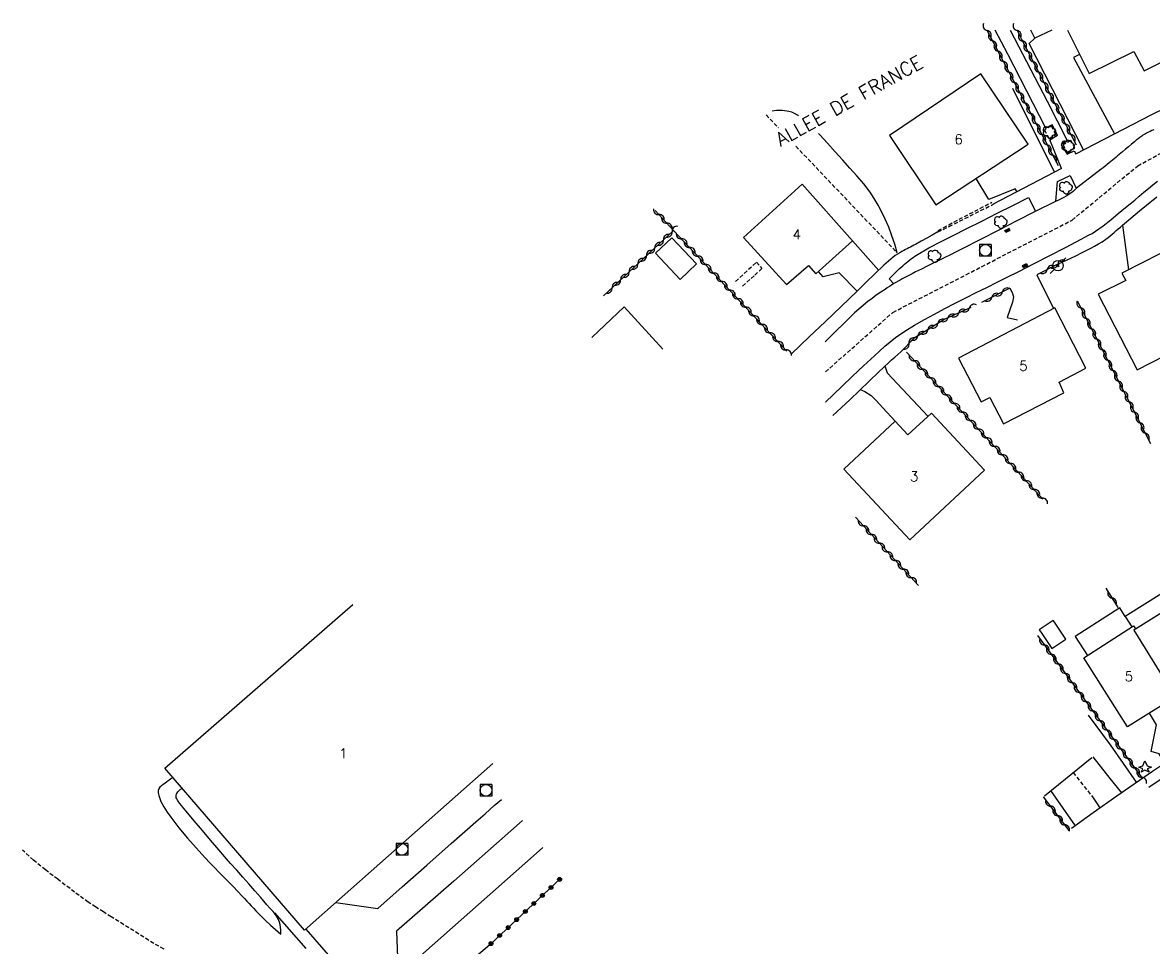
# Model space of a CAD drawing. Header units: millimetres. Extents: x 255999 to 257000, y 144000 to 145001.
# Drawn here: x 256153.9 to 256298.5, y 144882.8 to 145001 of the extents above; entities that cross this region are included whole.
import ezdxf
from ezdxf.enums import TextEntityAlignment as Align

# ---------------------------------------------------------------- set-up
doc = ezdxf.new("R2010")
doc.units = ezdxf.units.MM
doc.linetypes.add('DASHED', pattern=[0.75, 0.5, -0.25])
doc.layers.get('0').update_dxf_attribs({"linetype": 'CONTINUOUS'})
for name, color, linetype in [('W0001', 6, 'DASHED'), ('W0006', 2, 'CONTINUOUS'), ('W0008', 7, 'CONTINUOUS'), ('W0014', 7, 'CONTINUOUS'), ('W0017', 7, 'CONTINUOUS'), ('W0070', 7, 'DASHED'), ('W0101', 7, 'CONTINUOUS'), ('W0104', 1, 'CONTINUOUS'), ('W0112', 1, 'DASHED'), ('W0211', 2, 'CONTINUOUS'), ('W0214', 2, 'CONTINUOUS'), ('W0300', 7, 'CONTINUOUS'), ('W0303', 7, 'CONTINUOUS'), ('W0310', 3, 'CONTINUOUS'), ('W0323', 7, 'CONTINUOUS'), ('W0333', 7, 'CONTINUOUS'), ('W0401', 7, 'CONTINUOUS'), ('W0420', 7, 'CONTINUOUS'), ('W0473', 7, 'CONTINUOUS'), ('W0989', 7, 'CONTINUOUS'), ('W0991', 7, 'CONTINUOUS'), ('W1102', 7, 'CONTINUOUS')]:
    doc.layers.add(name, color=color, linetype=linetype)
doc.styles.get("Standard").update_dxf_attribs({"font": 'romans.shx', "width": 0.85})

# ---------------------------------------------------------------- blocks, each defined once
blk = doc.blocks.new('T303')
for p, q in [((-0.77, 0), (-0.28, 0.21)), ((-0.28, -0.21), (-0.77, 0)), ((-0.28, 0.21), (0, 0.83)), ((0, 0.83), (0.28, 0.21)), ((0.28, 0.21), (0.83, 0)), ((0.83, 0), (0.28, -0.21)), ((-0.49, -0.63), (-0.28, -0.21)), ((0, -0.35), (-0.49, -0.63)), ((0.56, -0.63), (0, -0.35)), ((0.28, -0.21), (0.56, -0.63))]:
    blk.add_line(p, q)
blk = doc.blocks.new('T473')
for p, q in [((-0.166667, 0.166667), (0.166667, -0.166667)), ((-0.166667, -0.166667), (0.166667, 0.166667)), ((0.500001, 0.500001), (1.000002, 1.000002)), ((-1.000002, -1.000002), (-0.500001, -0.500001))]:
    blk.add_line(p, q)
blk.add_ellipse((0, 0), major_axis=(0.471405, 0.471405), ratio=1, start_param=5.4977871438, end_param=11.780972451)
blk = doc.blocks.new('T420')
for p, q in [((0.75, 0.75), (-0.75, 0.75)), ((-0.75, 0.75), (-0.75, -0.75)), ((0.75, 0.75), (0.75, -0.75)), ((0.75, -0.75), (-0.75, -0.75))]:
    blk.add_line(p, q)
blk.add_ellipse((0, 0), major_axis=(-0.53, 0.53), ratio=1, start_param=3.926991, end_param=10.210176)
blk = doc.blocks.new('T401')
for p, q in [((-0.3, 0.3), (0, 0.3)), ((-0.3, -0.25), (-0.3, 0.3)), ((-0.3, 0.15), (0, 0.15)), ((-0.3, 0), (0, 0)), ((0, 0.3), (0, -0.25)), ((-0.3, -0.15), (0, -0.15)), ((-0.3, -0.25), (-0.3, -0.3)), ((-0.3, -0.3), (0, -0.3)), ((0, -0.3), (0, -0.25))]:
    blk.add_line(p, q)
blk = doc.blocks.new('T300')
for p, q in [((-0.8, 0.51), (-0.86, 0.34)), ((-0.86, 0.34), (-0.86, 0.17)), ((-0.86, 0.17), (-0.74, 0.06)), ((-0.69, 0.63), (-0.8, 0.51)), ((-0.8, -0.06), (-0.74, 0.06)), ((-0.74, 0.06), (-0.69, 0.11)), ((-0.57, 0.69), (-0.69, 0.63)), ((-0.46, 0.69), (-0.57, 0.69)), ((-0.29, 0.63), (-0.46, 0.69)), ((-0.29, 0.63), (-0.17, 0.74)), ((-0.23, 0.57), (-0.29, 0.63)), ((-0.17, 0.74), (-0.06, 0.8)), ((-0.06, 0.8), (0.06, 0.8)), ((0.06, 0.8), (0.23, 0.74)), ((0.23, 0.74), (0.34, 0.63)), ((0.34, 0.63), (0.4, 0.51)), ((0.46, 0.46), (0.34, 0.46)), ((0.4, 0.51), (0.4, 0.46)), ((0.57, 0.4), (0.46, 0.46)), ((0.57, 0.4), (0.69, 0.29)), ((0.69, 0.29), (0.74, 0.17)), ((0.74, 0.06), (0.69, -0.17)), ((0.74, 0.17), (0.74, 0.06)), ((-0.8, -0.17), (-0.8, -0.06)), ((-0.8, -0.23), (-0.8, -0.17)), ((-0.74, -0.34), (-0.8, -0.23)), ((-0.69, -0.4), (-0.74, -0.34)), ((-0.51, -0.46), (-0.69, -0.4)), ((-0.4, -0.46), (-0.51, -0.46)), ((-0.4, -0.46), (-0.34, -0.46)), ((-0.34, -0.46), (-0.34, -0.4)), ((-0.34, -0.51), (-0.34, -0.46)), ((-0.29, -0.63), (-0.34, -0.51)), ((-0.17, -0.74), (-0.29, -0.63)), ((-0.06, -0.8), (-0.17, -0.74)), ((0.06, -0.8), (-0.06, -0.8)), ((0.17, -0.74), (0.06, -0.8)), ((0.23, -0.69), (0.17, -0.74)), ((0.29, -0.46), (0.23, -0.46)), ((0.29, -0.63), (0.23, -0.69)), ((0.46, -0.4), (0.29, -0.46)), ((0.34, -0.51), (0.29, -0.63)), ((0.34, -0.51), (0.34, -0.46)), ((0.57, -0.34), (0.46, -0.4)), ((0.63, -0.29), (0.57, -0.34)), ((0.69, -0.17), (0.63, -0.29))]:
    blk.add_line(p, q)
blk = doc.blocks.new('t310o')
at = {"color": 0, "linetype": 'Continuous'}
for centre, start, end in [((-0.5, 0.38), 216.8699, 323.1304), ((0.5, -0.37), 36.8699, 143.1303)]:
    blk.add_arc(centre, 0.625, start, end, dxfattribs=at)
blk = doc.blocks.new('t323o')
at = {"color": 0, "linetype": 'Continuous'}
for radius in [0.25, 0.15]:
    blk.add_circle((0, 0), radius, dxfattribs=at)

msp = doc.modelspace()

# ---------------------------------------------------------------- linework, layer by layer
at = {"layer": 'W0001'}
msp.add_lwpolyline([(256256.53, 144956.32), (256265.16, 144963.93), (256288.07, 144975.72), (256296.46, 144982.66), (256311.82, 144991.05), (256325.14, 144997.42), (256341.77, 144992), (256366.32, 144987.52), (256383.29, 144998.51)], dxfattribs=at)
at = {"layer": 'W0006'}
for points in [[(256329.19, 144923), (256319.33, 144917.07), (256303.39, 144906.91), (256297.9, 144903.17)], [(256199.3, 144887.71), (256202.43, 144890.48), (256205.56, 144893.25), (256208.69, 144896.02), (256211.82, 144898.79), (256213.01, 144899.83), (256214.19, 144900.88), (256215.1, 144901.67)], [(256217.81, 144898.97), (256217.44, 144898.64), (256216.3, 144897.64), (256212.65, 144894.43), (256209.01, 144891.22), (256205.36, 144888.02), (256201.71, 144884.81)], [(256201.71, 144884.81), (256201.85, 144880.37), (256204.02, 144881.04), (256219.19, 144894.46), (256220.41, 144895.53)], [(256193.95, 144888.5), (256199.3, 144887.71)]]:
    msp.add_lwpolyline(points, dxfattribs=at)
at = {"layer": 'W0008'}
for points in [[(256288.63, 144979.81), (256288.45, 144979.62), (256288.26, 144979.44), (256288.05, 144979.27), (256287.84, 144979.11), (256287.39, 144978.82), (256286.91, 144978.55), (256286.43, 144978.31), (256285.93, 144978.11)], [(256283.35, 144976.83), (256281.02, 144975.62), (256278.69, 144974.42), (256276.36, 144973.23), (256274.02, 144972.05), (256273.27, 144971.67), (256272.53, 144971.3), (256271.78, 144970.94), (256271.04, 144970.57), (256270.29, 144970.2), (256269.55, 144969.83), (256268.8, 144969.46), (256268.06, 144969.09), (256267.63, 144968.87), (256267.21, 144968.66), (256266.78, 144968.44), (256266.36, 144968.21), (256266.09, 144968.06), (256265.82, 144967.91), (256265.55, 144967.76), (256265.29, 144967.6)]]:
    msp.add_lwpolyline(points, dxfattribs=at)
at = {"layer": 'W0014'}
for points in [[(256286.73, 144982.34), (256285.22, 144985.99), (256286.21, 144986.58), (256285.54, 144987.89), (256284.71, 144987.46), (256279.84, 144996.92), (256278.23, 145000)], [(256280.15, 145000), (256284.88, 144990.94), (256287.45, 144985.88), (256286.66, 144985.36), (256287.42, 144984.16), (256288.32, 144984.57), (256288.54, 144984.2), (256298.26, 144989.22), (256307.07, 144993.52), (256310.89, 144995.74)], [(256298.5, 144987.28), (256298.27, 144987.17), (256298.05, 144987.06), (256297.82, 144986.95), (256297.6, 144986.84), (256297.44, 144986.75), (256297.28, 144986.66), (256297.12, 144986.56), (256296.97, 144986.46), (256296.73, 144986.29), (256296.5, 144986.11), (256296.28, 144985.93), (256296.05, 144985.74), (256295.66, 144985.43), (256295.28, 144985.11), (256294.89, 144984.78), (256294.51, 144984.46), (256294.29, 144984.28), (256294.08, 144984.1), (256293.87, 144983.92), (256293.66, 144983.74), (256293.45, 144983.56), (256293.23, 144983.38), (256293.02, 144983.21), (256292.8, 144983.03), (256292.54, 144982.83), (256292.29, 144982.62), (256292.03, 144982.42), (256291.77, 144982.22)], [(256286.73, 144982.34), (256277.98, 144977.74)], [(256285.99, 144978.14), (256286.21, 144980.66), (256287.83, 144981.43), (256288.61, 144979.8)], [(256291.77, 144982.22), (256288.63, 144979.81)], [(256256.55, 144952.46), (256258.65, 144954.44), (256260.01, 144955.78), (256261.39, 144957.1), (256262.79, 144958.39), (256263.45, 144958.99), (256264.11, 144959.59), (256264.79, 144960.17), (256265.49, 144960.71), (256266.7, 144961.53), (256267.94, 144962.29), (256269.21, 144963.01), (256270.48, 144963.72), (256271.8, 144964.43), (256273.13, 144965.12), (256274.47, 144965.8), (256275.82, 144966.46), (256277.16, 144967.12), (256278.51, 144967.78), (256279.86, 144968.45), (256281.19, 144969.13), (256283.21, 144970.16), (256285.23, 144971.19), (256287.24, 144972.23), (256289.24, 144973.29), (256289.7, 144973.53), (256290.16, 144973.78), (256290.62, 144974.03), (256291.07, 144974.3), (256292.06, 144975.01), (256293.02, 144975.77), (256293.96, 144976.55), (256294.9, 144977.32), (256295.49, 144977.8), (256296.08, 144978.29), (256296.66, 144978.78), (256297.24, 144979.28), (256297.82, 144979.77), (256298.41, 144980.25), (256299.01, 144980.72)], [(256264.7, 144968.21), (256265.11, 144968.64), (256265.53, 144969.07), (256265.97, 144969.48), (256266.41, 144969.88), (256266.63, 144970.08), (256266.86, 144970.27), (256267.09, 144970.45), (256267.33, 144970.64), (256267.54, 144970.8), (256267.75, 144970.96), (256267.97, 144971.11), (256268.19, 144971.26), (256269.74, 144972.16), (256271.33, 144972.99), (256272.94, 144973.78), (256274.53, 144974.59), (256276.52, 144975.6), (256278.5, 144976.61), (256280.49, 144977.61), (256282.48, 144978.6)], [(256282.48, 144978.6), (256283.4, 144976.86)], [(256286.4, 144970.19), (256287.43, 144970.64), (256288.45, 144971.12), (256289.45, 144971.61), (256290.45, 144972.13), (256290.95, 144972.4), (256291.44, 144972.67), (256291.92, 144972.96), (256292.39, 144973.27), (256292.67, 144973.48), (256292.94, 144973.7), (256293.21, 144973.92), (256293.47, 144974.15), (256293.72, 144974.38), (256293.98, 144974.61), (256294.24, 144974.84), (256294.5, 144975.07), (256295.59, 144975.99), (256296.68, 144976.91), (256297.78, 144977.82), (256298.89, 144978.71)], [(256285.93, 144978.11), (256283.35, 144976.83)], [(256270.91, 144974.21), (256270.2, 144973.8), (256269.49, 144973.4), (256268.78, 144973.01), (256268.06, 144972.62), (256267.84, 144972.5), (256267.63, 144972.39), (256267.41, 144972.28), (256267.19, 144972.17), (256266.97, 144972.06), (256266.75, 144971.95), (256266.54, 144971.83), (256266.32, 144971.71), (256266.04, 144971.54), (256265.75, 144971.36), (256265.47, 144971.18), (256265.2, 144970.98), (256263.99, 144969.95), (256262.83, 144968.86), (256261.71, 144967.74), (256260.57, 144966.64), (256258.53, 144964.69), (256256.49, 144962.74), (256254.45, 144960.79), (256252.21, 144958.62)], [(256265.29, 144967.6), (256265, 144967.42), (256264.72, 144967.24), (256264.44, 144967.06), (256264.17, 144966.87), (256263.61, 144966.49), (256263.04, 144966.11), (256262.49, 144965.71), (256261.95, 144965.3), (256260.25, 144963.86), (256256.51, 144960.18), (256256.51, 144960.18), (256256.51, 144960.18)], [(256265.28, 144967.59), (256264.7, 144968.21)], [(256257.46, 144950.73), (256257.46, 144950.73), (256259.64, 144952.76), (256260.88, 144953.95), (256262.12, 144955.15), (256263.36, 144956.34), (256264.62, 144957.51), (256265, 144957.86), (256265.39, 144958.2), (256265.78, 144958.54), (256266.18, 144958.87)], [(256299.88, 144906.28), (256298.35, 144905.24), (256293.78, 144902.09), (256290.77, 144899.94), (256288, 144897.94)]]:
    msp.add_lwpolyline(points, dxfattribs=at)
at = {"layer": 'W0017'}
for points in [[(256289.52, 144984.71), (256282.58, 144998.3), (256283.3, 144998.96)], [(256289.03, 144996.88), (256288.27, 144996.51), (256293.48, 144986.76)], [(256285.82, 144981.86), (256280.51, 144992.54)], [(256281.04, 144979.35), (256280.81, 144979.72), (256277.41, 144978.37), (256275.79, 144981.06)], [(256294.5, 144975.06), (256295.27, 144969.38)], [(256263.38, 144969.3), (256260.01, 144973.08)], [(256260.59, 144966.65), (256258.29, 144968.99), (256256.24, 144968.49), (256255.64, 144969.16)], [(256283.56, 144968.73), (256285.7, 144964.42)], [(256280.11, 144967.02), (256280.39, 144966.46), (256280.56, 144965.91), (256280.45, 144965.23), (256279.78, 144963.28), (256281.11, 144962.98)], [(256264.14, 144957.08), (256264.43, 144956.19), (256269.65, 144950.63)], [(256260.98, 144954.05), (256261.57, 144953.8), (256262.38, 144953.29), (256263.03, 144952.65), (256263.88, 144951.72), (256265.43, 144950.04)], [(256296.29, 144903.89), (256292.96, 144908.63), (256290.18, 144912.43)], [(256299.94, 144906.31), (256299.19, 144907.48), (256298.18, 144907.79), (256298.85, 144911.22), (256297.96, 144912.7)], [(256294.41, 144902.52), (256292.93, 144904.35), (256290.77, 144907.12)], [(256288.51, 144898.3), (256285.35, 144902.79)], [(256290.76, 144901.88), (256291.63, 144900.59)]]:
    msp.add_lwpolyline(points, dxfattribs=at)
at = {"layer": 'W0070'}
msp.add_lwpolyline([(256171.97, 144882.51), (256170.01, 144883.65), (256168.1, 144884.86), (256166.19, 144886.05), (256165.21, 144886.66), (256164.22, 144887.28), (256163.25, 144887.9), (256162.29, 144888.55), (256161.69, 144888.97), (256161.11, 144889.39), (256160.53, 144889.82), (256159.95, 144890.27), (256158.38, 144891.46), (256156.81, 144892.65), (256155.27, 144893.9), (256153.89, 144895.2)], dxfattribs=at)
at = {"layer": 'W0101'}
for points in [[(256287.47, 145000), (256290.24, 144994.45), (256295.98, 144997.28), (256297.3, 144994.79), (256302.26, 144997.33), (256300.89, 145000)], [(256235.74, 144959.23), (256230.81, 144964.65), (256226.65, 144960.73)], [(256213.99, 144906.27), (256189.95, 144884.97), (256172.08, 144905.66), (256196.09, 144926.6)], [(256296.17, 144923.46), (256303.13, 144927.82), (256308.36, 144919.48)], [(256301.37, 144915.13), (256301.5, 144914.93), (256295.14, 144910.93), (256289.57, 144919.77), (256295.94, 144923.86), (256296.17, 144923.46)], [(256284.53, 144902.12), (256290.6, 144907.04)]]:
    msp.add_lwpolyline(points, dxfattribs=at)
for points in [[(256270.64, 144977.67), (256282.45, 144985.45), (256276.4, 144994.42), (256264.73, 144986.54)], [(256253.56, 144980.32), (256246.04, 144973.48), (256251.55, 144967.47), (256254.37, 144969.94), (256255.31, 144968.87), (256260.01, 144973.08)], [(256301.81, 144972.71), (256294.43, 144968.95), (256294.94, 144968.01), (256294.94, 144968.01), (256291.42, 144966.24), (256296.39, 144956.57), (256307.22, 144962.12)], [(256285.87, 144964.5), (256273.54, 144958.09), (256276.44, 144952.48), (256277.57, 144953.04), (256279.3, 144949.69), (256287.03, 144953.66), (256286.42, 144955.01), (256289.81, 144956.79)], [(256265.43, 144950.04), (256258.87, 144943.9), (256267.32, 144934.86), (256276.85, 144943.75), (256270.09, 144951.03), (256267.05, 144948.29), (256265.43, 144950.04)]]:
    msp.add_lwpolyline(points, close=True, dxfattribs=at)
at = {"layer": 'W0104'}
for points in [[(256285.5, 145000), (256283.3, 144998.96), (256282.81, 145000)], [(256301.72, 144929.36), (256294.85, 144925.07), (256295.72, 144923.72)], [(256294.85, 144925.07), (256294.16, 144926.16), (256288.46, 144922.51), (256290.05, 144920.08)], [(256285.8, 144924.33), (256285.66, 144924.54), (256283.88, 144923.34), (256284.1, 144923.01)], [(256287.26, 144922.16), (256285.8, 144924.33)], [(256284.1, 144923.01), (256285.47, 144920.97), (256287.26, 144922.16)]]:
    msp.add_lwpolyline(points, dxfattribs=at)
msp.add_lwpolyline([(256240.05, 144970.12), (256236.91, 144973.45), (256234.82, 144971.48), (256237.95, 144968.14), (256240.05, 144970.12)], close=True, dxfattribs=at)
at = {"layer": 'W0112'}
for points in [[(256248.95, 144989.17), (256250.53, 144987.51)], [(256252.76, 144985.16), (256265.71, 144971.54)], [(256270.91, 144974.21), (256272.35, 144974.91), (256277.98, 144977.74)], [(256270.94, 144974.38), (256272.3, 144975.13), (256277.81, 144978.01)], [(256245.05, 144967.89), (256246.69, 144969.43), (256247.73, 144970.35), (256248.42, 144969.52), (256247.43, 144968.61), (256245.8, 144967.15)], [(256288.21, 144905.1), (256290.76, 144901.88)]]:
    msp.add_lwpolyline(points, dxfattribs=at)
for points in [[(256286.02, 144986.65), (256285.43, 144987.75), (256284.53, 144987.27), (256285.11, 144986.17)], [(256286.91, 144985.36), (256287.42, 144984.39), (256288.43, 144984.92), (256287.92, 144985.89)]]:
    msp.add_lwpolyline(points, close=True, dxfattribs=at)
at = {"layer": 'W0211'}
for points in [[(256253.08, 144989.06), (256252.95, 144989.14), (256252.6, 144989.34), (256252.23, 144989.51), (256251.84, 144989.62), (256251.05, 144989.72), (256250.26, 144989.72), (256249.71, 144989.64)], [(256265.71, 144971.54), (256265.39, 144972.65), (256265.03, 144973.73), (256264.62, 144974.8), (256264.17, 144975.86), (256263.74, 144976.75), (256263.28, 144977.62), (256262.78, 144978.47), (256262.24, 144979.3), (256261.43, 144980.37), (256260.56, 144981.39), (256259.67, 144982.38), (256258.77, 144983.37), (256257.79, 144984.47), (256256.81, 144985.57), (256255.8, 144986.64), (256255.64, 144986.8)], [(256186.89, 144884.43), (256186.92, 144884.91), (256186.88, 144885.38), (256186.78, 144885.85), (256186.62, 144886.3), (256186.32, 144886.84), (256185.93, 144887.32), (256185.51, 144887.77), (256185.11, 144888.21), (256184.36, 144889.11), (256183.6, 144889.99), (256182.83, 144890.87), (256182.05, 144891.74), (256181.27, 144892.61), (256180.49, 144893.49), (256179.72, 144894.36), (256178.96, 144895.24), (256177.91, 144896.47), (256176.87, 144897.69), (256175.84, 144898.93), (256174.81, 144900.17), (256174.52, 144900.51), (256174.23, 144900.85), (256173.95, 144901.2), (256173.7, 144901.58), (256173.64, 144901.66), (256173.59, 144901.76), (256173.54, 144901.85), (256173.52, 144901.96), (256173.51, 144902.02), (256173.51, 144902.08), (256173.51, 144902.14), (256173.52, 144902.2), (256173.54, 144902.26), (256173.55, 144902.32), (256173.57, 144902.38), (256173.6, 144902.43), (256173.73, 144902.64), (256173.9, 144902.82), (256174.09, 144902.97), (256174.3, 144903.08)]]:
    msp.add_lwpolyline(points, dxfattribs=at)
at = {"layer": 'W0214'}
msp.add_lwpolyline([(256173.12, 144904.45), (256172.85, 144904.28), (256172.59, 144904.1), (256172.33, 144903.91), (256172.08, 144903.71), (256171.87, 144903.56), (256171.65, 144903.41), (256171.44, 144903.23), (256171.29, 144903), (256171.23, 144902.79), (256171.22, 144902.57), (256171.25, 144902.36), (256171.3, 144902.16), (256171.57, 144901.4), (256171.95, 144900.7), (256172.39, 144900.04), (256172.84, 144899.39), (256173.86, 144898.03), (256174.96, 144896.72), (256176.1, 144895.46), (256177.25, 144894.2), (256177.82, 144893.58), (256178.41, 144892.96), (256179, 144892.34), (256179.6, 144891.74), (256180.2, 144891.13), (256180.79, 144890.52), (256181.39, 144889.91), (256181.98, 144889.3), (256182.27, 144888.99), (256182.56, 144888.68), (256182.84, 144888.37), (256183.12, 144888.06), (256183.41, 144887.75), (256183.7, 144887.44), (256183.99, 144887.14), (256184.29, 144886.84), (256184.92, 144886.22), (256185.57, 144885.61), (256186.23, 144885.02), (256186.89, 144884.43)], dxfattribs=at)
at = {"layer": 'W0310'}
for points in [[(256277.19, 145000), (256286.27, 144982.69)], [(256288.65, 144985.32), (256281.64, 144998.8), (256281.03, 145000)], [(256234.75, 144976.95), (256237.11, 144974.41), (256228.16, 144966.05)], [(256237.11, 144974.41), (256251.62, 144958.99)], [(256286.4, 144970.19), (256283.56, 144968.73)], [(256280.11, 144967.02), (256276.48, 144965.18)], [(256275.12, 144964.57), (256271.8, 144963.04), (256267.86, 144960.64), (256266.18, 144958.87)], [(256288.72, 144965.39), (256298.11, 144947.15)], [(256266.88, 144958.84), (256278.81, 144946.12), (256284.35, 144940.07)], [(256268.44, 144929.02), (256260.39, 144937.73)], [(256292.4, 144928.69), (256293.92, 144926.21)], [(256283.63, 144922.62), (256291.02, 144912.56), (256297.04, 144904.4)], [(256287.68, 144897.68), (256284.41, 144902.01)]]:
    msp.add_lwpolyline(points, dxfattribs=at)
at = {"layer": 'W0323'}
msp.add_lwpolyline([(256222.61, 144891.51), (256213.63, 144883.1), (256208.49, 144878.68), (256197.75, 144876.24)], dxfattribs=at)
at = {"layer": 'W0333'}
for points in [[(256190.14, 144882.62), (256186.15, 144887.19)], [(256190.09, 144885.1), (256195.27, 144879.16), (256195.9, 144878.4), (256201.85, 144880.37)]]:
    msp.add_lwpolyline(points, dxfattribs=at)
at = {"layer": 'W1102'}
msp.add_lwpolyline([(256296.17, 144923.46), (256295.98, 144923.29), (256300.85, 144915.36), (256300.99, 144915.43), (256301.22, 144915.05), (256301.37, 144915.13)], dxfattribs=at)

# ---------------------------------------------------------------- block references
at = {"layer": 'W0300'}
for p in [(256285.23, 144986.97), (256287.58, 144985.13), (256287.32, 144979.85), (256279, 144975.45), (256270.53, 144971.1)]:
    msp.add_blockref('T300', p, dxfattribs=at)
at = {"layer": 'W0303'}
msp.add_blockref('T303', (256297.38, 144905.77), dxfattribs=at)
at = {"layer": 'W0310'}
for p, rotation in [((256277.21, 144999.96), 297.6843252492485), ((256281.05, 144999.96), 116.6150645590057), ((256277.9, 144998.63), 297.6843252492485), ((256281.73, 144998.62), 117.4891509175917), ((256278.6, 144997.31), 297.6843252492485), ((256282.42, 144997.29), 117.4891509175917), ((256279.3, 144995.98), 297.6843252492485), ((256283.11, 144995.96), 117.4891509175917), ((256279.99, 144994.65), 297.6843252492485), ((256283.81, 144994.63), 117.4891509175917), ((256280.69, 144993.32), 297.6843252492485), ((256281.39, 144991.99), 297.6843252492485), ((256284.5, 144993.3), 117.4891509175917), ((256285.19, 144991.97), 117.4891509175917), ((256282.08, 144990.66), 297.6843252492485), ((256285.88, 144990.64), 117.4891509175917), ((256282.78, 144989.34), 297.6843252492485), ((256286.57, 144989.31), 117.4891509175917), ((256283.48, 144988.01), 297.6843252492485), ((256287.27, 144987.98), 117.4891509175917), ((256284.17, 144986.68), 297.6843252492485), ((256287.96, 144986.65), 117.4891509175917), ((256284.87, 144985.35), 297.6843252492485), ((256285.57, 144984.02), 297.6843252492485), ((256235.24, 144976.42), 312.9091073409115), ((256236.26, 144975.32), 312.9091073409115), ((256236.93, 144974.24), 223.0424408056489), ((256238.14, 144973.32), 313.256876339346), ((256234.73, 144972.19), 223.0424408056489), ((256235.83, 144973.21), 223.0424408056489), ((256239.17, 144972.23), 313.256876339346), ((256233.64, 144971.17), 223.0424408056489), ((256240.19, 144971.13), 313.256876339346), ((256231.44, 144969.12), 223.0424408056489), ((256232.54, 144970.14), 223.0424408056489), ((256241.22, 144970.04), 313.256876339346), ((256242.25, 144968.95), 313.256876339346), ((256284.9, 144969.42), 207.216568530737), ((256286.23, 144970.11), 207.216568530737), ((256230.35, 144968.1), 223.0424408056489), ((256243.28, 144967.86), 313.256876339346), ((256229.25, 144967.07), 223.0424408056489), ((256244.31, 144966.76), 313.256876339346), ((256279.15, 144966.54), 206.7602767530848), ((256245.33, 144965.67), 313.256876339346), ((256246.36, 144964.58), 313.256876339346), ((256277.81, 144965.86), 206.7602767530848), ((256289.19, 144964.49), 297.2300185920008), ((256247.39, 144963.49), 313.256876339346), ((256273.57, 144963.85), 204.6461011646536), ((256274.93, 144964.48), 204.6461011646536), ((256289.87, 144963.15), 297.2300185920008), ((256248.42, 144962.39), 313.256876339346), ((256270.9, 144962.49), 211.3517773868478), ((256272.2, 144963.23), 204.6461011646536), ((256290.56, 144961.82), 297.2300185920008), ((256249.44, 144961.3), 313.256876339346), ((256250.47, 144960.21), 313.256876339346), ((256268.34, 144960.93), 211.3517773868478), ((256269.62, 144961.71), 211.3517773868478), ((256291.24, 144960.49), 297.2300185920008), ((256251.5, 144959.12), 313.256876339346), ((256267.21, 144959.96), 226.4093079738747), ((256291.93, 144959.15), 297.2300185920008), ((256267.91, 144957.75), 313.1411545332104), ((256292.62, 144957.82), 297.2300185920008), ((256268.93, 144956.65), 313.1411545332104), ((256293.3, 144956.48), 297.2300185920008), ((256269.96, 144955.56), 313.1411545332104), ((256270.98, 144954.46), 313.1411545332104), ((256293.99, 144955.15), 297.2300185920008), ((256272.01, 144953.37), 313.1411545332104), ((256294.68, 144953.82), 297.2300185920008), ((256273.04, 144952.28), 313.1411545332104), ((256295.36, 144952.48), 297.2300185920008), ((256274.06, 144951.18), 313.1411545332104), ((256275.09, 144950.09), 313.1411545332104), ((256296.05, 144951.15), 297.2300185920008), ((256276.11, 144948.99), 313.1411545332104), ((256296.74, 144949.82), 297.2300185920008), ((256277.14, 144947.9), 313.1411545332104), ((256297.42, 144948.48), 297.2300185920008), ((256278.16, 144946.8), 313.1411545332104), ((256279.19, 144945.7), 312.505821912461), ((256280.2, 144944.6), 312.505821912461), ((256281.21, 144943.49), 312.505821912461), ((256282.23, 144942.39), 312.505821912461), ((256283.24, 144941.28), 312.505821912461), ((256284.25, 144940.18), 312.505821912461), ((256261.41, 144936.63), 132.7358902625271), ((256262.42, 144935.53), 132.7358902625271), ((256263.44, 144934.43), 132.7358902625271), ((256264.46, 144933.32), 132.7358902625271), ((256265.48, 144932.22), 132.7358902625271), ((256266.5, 144931.12), 132.7358902625271), ((256267.51, 144930.02), 132.7358902625271), ((256293.18, 144927.41), 301.4556905571363), ((256284.52, 144921.41), 306.2906204605926), ((256285.41, 144920.2), 306.2906204605926), ((256286.3, 144918.99), 306.2906204605926), ((256287.18, 144917.79), 306.2906204605926), ((256288.07, 144916.58), 306.2906204605926), ((256288.96, 144915.37), 306.2906204605926), ((256289.85, 144914.16), 306.2906204605926), ((256290.73, 144912.95), 306.2906204605926), ((256291.62, 144911.74), 306.4042263947689), ((256292.51, 144910.53), 306.4042263947689), ((256293.4, 144909.33), 306.4042263947689), ((256294.29, 144908.12), 306.4042263947689), ((256295.19, 144906.91), 306.4042263947689), ((256296.08, 144905.7), 306.4042263947689), ((256296.97, 144904.5), 306.4042263947689), ((256285.31, 144900.81), 126.9944626715434), ((256286.22, 144899.61), 126.9944626715434), ((256287.12, 144898.42), 126.9944626715434)]:
    msp.add_blockref('t310o', p, dxfattribs=dict(at, rotation=rotation))
at = {"layer": 'W0323', "rotation": 223.0908475669972}
for p in [(256222.54, 144891.44), (256221.45, 144890.41), (256220.35, 144889.39), (256218.16, 144887.34), (256219.25, 144888.36), (256217.06, 144886.31), (256214.87, 144884.27), (256215.97, 144885.29), (256213.78, 144883.24)]:
    msp.add_blockref('t323o', p, dxfattribs=at)
at = {"layer": 'W0401'}
for p, rotation in [((256279.74, 144974.53), 117.233029047106), ((256282.11, 144969.76), 297.0690070631445)]:
    msp.add_blockref('T401', p, dxfattribs=dict(at, rotation=rotation))
at = {"layer": 'W0420'}
for p in [(256276.99, 144971.86), (256213.14, 144902.83), (256202.39, 144895.29)]:
    msp.add_blockref('T420', p, dxfattribs=at)
at = {"layer": 'W0473'}
msp.add_blockref('T473', (256286.27, 144969.9), dxfattribs=at)

# ---------------------------------------------------------------- texts
at = {"layer": 'W0989'}
msp.add_text('ALLEE DE FRANCE', height=1.75, rotation=29.1632, dxfattribs=at).set_placement((256250.36, 144985.86), align=Align.MIDDLE_LEFT)
at = {"layer": 'W0991'}
for s, p in [('6', (256273.55, 144986.05)), ('4', (256252.89, 144973.89)), ('5', (256281.85, 144957.09)), ('3', (256267.88, 144942.95)), ('5', (256295.33, 144917.4)), ('1', (256194.89, 144907.55))]:
    msp.add_text(s, height=1.25, dxfattribs=at).set_placement(p, align=Align.MIDDLE_CENTER)

doc.saveas('drawing.dxf')
